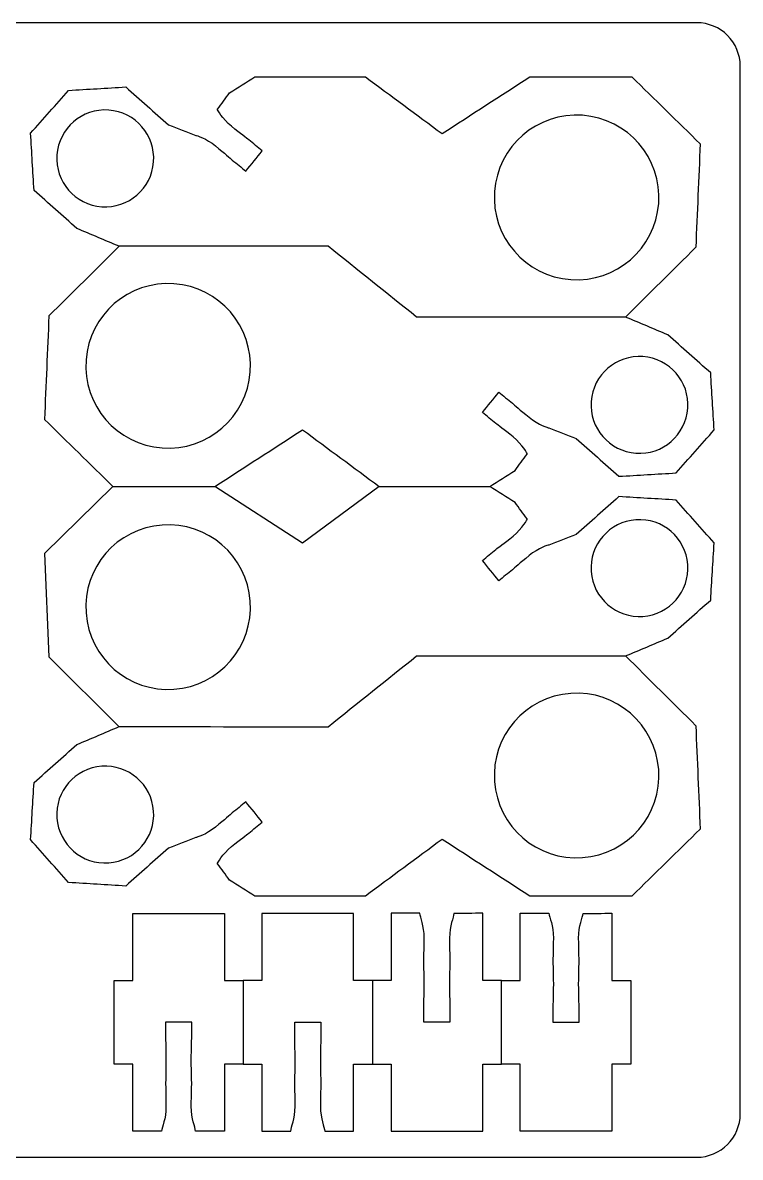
# Model space of a CAD drawing. Extents: x 0 to 680, y 0 to 410.
# Drawn here: x 597.8 to 680, y 280 to 410 of the extents above; entities that cross this region are included whole.
import ezdxf

# ---------------------------------------------------------------- set-up
doc = ezdxf.new("R2010")
doc.units = 0
doc.header["$MEASUREMENT"] = 0
doc.layers.add('DEFAULT', color=18, linetype='CONTINUOUS')

msp = doc.modelspace()

# ---------------------------------------------------------------- linework, layer by layer
at = {"layer": 'DEFAULT', "color": 1}
for points in [[(608.11, 356.87), (600.27, 349.18), (600.78, 337.33), (608.82, 329.34)], [(638.63, 356.86), (629.84, 350.36), (619.8, 356.86)], [(637.84, 300.25), (635.69, 300.25), (635.69, 307.94), (625.19, 307.94), (625.19, 300.25), (623.04, 300.25)]]:
    msp.add_lwpolyline(points, dxfattribs=at)
for points, knots in [([(675, 280.01), (605, 280.01), (535, 280.01), (465, 280.01), (462.24, 280.01), (460, 282.25), (460, 285), (460, 325), (460, 365), (460, 405), (460, 407.77), (462.24, 410), (465, 410), (535, 410), (605, 410), (675, 410), (677.76, 410), (680, 407.77), (680, 405), (680, 365), (680, 325), (680, 285), (680, 282.25), (677.76, 280.01), (675, 280.01)], [0, 0, 0, 0, 595.271, 595.271, 595.271, 596.271, 596.271, 596.271, 936.431, 936.431, 936.431, 937.431, 937.431, 937.431, 1532.702, 1532.702, 1532.702, 1533.702, 1533.702, 1533.702, 1873.862, 1873.862, 1873.862, 1874.862, 1874.862, 1874.862, 1874.862]), ([(599.07, 390.78), (600.71, 389.33), (602.35, 387.88), (603.98, 386.43), (605.6, 385.75), (607.21, 385.06), (608.82, 384.38), (616.81, 384.38), (624.79, 384.39), (632.78, 384.39), (636.15, 381.68), (639.53, 378.98), (642.9, 376.28), (650.88, 376.28), (658.87, 376.28), (666.86, 376.28), (669.54, 378.94), (672.22, 381.61), (674.9, 384.27), (675.07, 388.22), (675.24, 392.17), (675.41, 396.12), (672.8, 398.68), (670.18, 401.24), (667.57, 403.8), (663.67, 403.8), (659.78, 403.8), (655.88, 403.8), (652.53, 401.63), (649.18, 399.47), (645.83, 397.3), (642.9, 399.47), (639.97, 401.63), (637.04, 403.8), (632.83, 403.8), (628.61, 403.8), (624.39, 403.8), (623.42, 403.19), (622.45, 402.57), (621.48, 401.96), (621.02, 401.34), (620.56, 400.72), (620.1, 400.1), (620.06, 400.05), (620.64, 399), (621.71, 398.13), (622.79, 397.25), (623.42, 396.8), (623.68, 396.58), (624.2, 396.16), (624.72, 395.74), (625.23, 395.32), (624.6, 394.55), (623.97, 393.77), (623.34, 393), (622.82, 393.42), (622.31, 393.84), (621.79, 394.26), (621.53, 394.48), (620.96, 395.01), (619.88, 395.88), (618.81, 396.75), (617.66, 397.11), (617.63, 397.07), (616.58, 397.48), (615.54, 397.88), (614.49, 398.29), (612.85, 399.74), (611.22, 401.19), (609.58, 402.64), (607.4, 402.51), (605.21, 402.38), (603.03, 402.24), (601.58, 400.61), (600.13, 398.97), (598.68, 397.33), (598.81, 395.15), (598.94, 392.96), (599.07, 390.78)], [0, 0, 0, 0, 18.597476, 18.597476, 18.597476, 33.482007, 33.482007, 33.482007, 101.409008, 101.409008, 101.409008, 138.154057, 138.154057, 138.154057, 206.080057, 206.080057, 206.080057, 238.20765, 238.20765, 238.20765, 271.830973, 271.830973, 271.830973, 302.964411, 302.964411, 302.964411, 336.100412, 336.100412, 336.100412, 370.015639, 370.015639, 370.015639, 401.009324, 401.009324, 401.009324, 436.873324, 436.873324, 436.873324, 446.633519, 446.633519, 446.633519, 453.218946, 453.218946, 453.218946, 454.218946, 454.218946, 454.218946, 455.218946, 455.218946, 455.218946, 460.875807, 460.875807, 460.875807, 469.371297, 469.371297, 469.371297, 475.042718, 475.042718, 475.042718, 476.042718, 476.042718, 476.042718, 477.042718, 477.042718, 477.042718, 486.583343, 486.583343, 486.583343, 505.179493, 505.179493, 505.179493, 523.781121, 523.781121, 523.781121, 542.390553, 542.390553, 542.390553, 560.993661, 560.993661, 560.993661, 560.993661]), ([(607.63, 399.99), (610.69, 399.77), (612.99, 397.11), (612.77, 394.05), (612.55, 391), (609.89, 388.7), (606.83, 388.92), (603.77, 389.14), (601.47, 391.8), (601.69, 394.85), (601.92, 397.91), (604.57, 400.21), (607.63, 399.99)], [1, 1, 1, 1, 2, 2, 2, 3, 3, 3, 4, 4, 4, 5, 5, 5, 5]), ([(661.92, 399.39), (667.12, 399.02), (671.03, 394.5), (670.65, 389.3), (670.28, 384.11), (665.76, 380.2), (660.57, 380.57), (655.37, 380.95), (651.46, 385.46), (651.84, 390.66), (652.21, 395.86), (656.73, 399.76), (661.92, 399.39)], [1, 1, 1, 1, 2, 2, 2, 3, 3, 3, 4, 4, 4, 5, 5, 5, 5]), ([(608.82, 384.39), (606.14, 381.72), (603.46, 379.06), (600.78, 376.4), (600.61, 372.45), (600.44, 368.5), (600.27, 364.55), (602.88, 361.99), (605.5, 359.43), (608.11, 356.86), (612.01, 356.86), (615.9, 356.86), (619.8, 356.86), (623.15, 359.03), (626.5, 361.2), (629.84, 363.37), (632.77, 361.2), (635.7, 359.03), (638.63, 356.86), (642.85, 356.86), (647.07, 356.86), (651.29, 356.86), (652.26, 357.48), (653.23, 358.09), (654.2, 358.71), (654.66, 359.33), (655.12, 359.95), (655.58, 360.57), (655.62, 360.61), (655.04, 361.66), (653.97, 362.54), (652.89, 363.41), (652.26, 363.87), (651.99, 364.08), (651.48, 364.5), (650.96, 364.92), (650.45, 365.34), (651.08, 366.12), (651.71, 366.89), (652.34, 367.67), (652.86, 367.25), (653.37, 366.83), (653.89, 366.4), (654.15, 366.19), (654.72, 365.66), (655.8, 364.79), (656.87, 363.92), (658.02, 363.55), (658.05, 363.6), (659.1, 363.19), (660.14, 362.78), (661.19, 362.38), (662.83, 360.93), (664.46, 359.48), (666.1, 358.03), (668.28, 358.16), (670.47, 358.29), (672.65, 358.42), (674.1, 360.06), (675.55, 361.7), (677, 363.34), (676.87, 365.52), (676.74, 367.7), (676.61, 369.89), (674.97, 371.34), (673.33, 372.79), (671.7, 374.24), (670.08, 374.92), (668.47, 375.6), (666.86, 376.28)], [0, 0, 0, 0, 32.127593, 32.127593, 32.127593, 65.749917, 65.749917, 65.749917, 96.884055, 96.884055, 96.884055, 130.020056, 130.020056, 130.020056, 163.93637, 163.93637, 163.93637, 194.931244, 194.931244, 194.931244, 230.795244, 230.795244, 230.795244, 240.555974, 240.555974, 240.555974, 247.141401, 247.141401, 247.141401, 248.141401, 248.141401, 248.141401, 249.141401, 249.141401, 249.141401, 254.79812, 254.79812, 254.79812, 263.292203, 263.292203, 263.292203, 268.963624, 268.963624, 268.963624, 269.963624, 269.963624, 269.963624, 270.963624, 270.963624, 270.963624, 280.503887, 280.503887, 280.503887, 299.099374, 299.099374, 299.099374, 317.700881, 317.700881, 317.700881, 336.311725, 336.311725, 336.311725, 354.914894, 354.914894, 354.914894, 373.51237, 373.51237, 373.51237, 388.396901, 388.396901, 388.396901, 388.396901]), ([(613.76, 361.28), (608.56, 361.65), (604.65, 366.17), (605.03, 371.36), (605.4, 376.56), (609.92, 380.47), (615.11, 380.09), (620.31, 379.72), (624.22, 375.2), (623.84, 370.01), (623.47, 364.81), (618.95, 360.9), (613.76, 361.28)], [1, 1, 1, 1, 2, 2, 2, 3, 3, 3, 4, 4, 4, 5, 5, 5, 5]), ([(668.05, 360.68), (664.99, 360.9), (662.69, 363.56), (662.91, 366.61), (663.13, 369.67), (665.79, 371.97), (668.85, 371.75), (671.91, 371.53), (674.21, 368.87), (673.98, 365.82), (673.76, 362.76), (671.11, 360.46), (668.05, 360.68)], [1, 1, 1, 1, 2, 2, 2, 3, 3, 3, 4, 4, 4, 5, 5, 5, 5]), ([(666.86, 337.45), (668.47, 338.13), (670.08, 338.81), (671.7, 339.49), (673.33, 340.94), (674.97, 342.39), (676.61, 343.84), (676.74, 346.03), (676.87, 348.21), (677, 350.39), (675.55, 352.03), (674.1, 353.67), (672.65, 355.31), (670.47, 355.44), (668.28, 355.57), (666.1, 355.7), (664.46, 354.25), (662.83, 352.8), (661.19, 351.35), (660.14, 350.95), (659.1, 350.54), (658.05, 350.13), (658.02, 350.18), (656.87, 349.82), (655.8, 348.94), (654.72, 348.07), (654.15, 347.54), (653.89, 347.33), (653.37, 346.9), (652.86, 346.48), (652.34, 346.06), (651.71, 346.84), (651.08, 347.61), (650.45, 348.39), (650.96, 348.81), (651.48, 349.23), (651.99, 349.65), (652.26, 349.86), (652.89, 350.32), (653.97, 351.19), (655.04, 352.07), (655.62, 353.12), (655.58, 353.16), (655.12, 353.78), (654.66, 354.4), (654.2, 355.02), (653.23, 355.64), (652.26, 356.25), (651.29, 356.86)], [0, 0, 0, 0, 14.884921, 14.884921, 14.884921, 33.481734, 33.481734, 33.481734, 52.084902, 52.084902, 52.084902, 70.694998, 70.694998, 70.694998, 89.296626, 89.296626, 89.296626, 107.892776, 107.892776, 107.892776, 117.433401, 117.433401, 117.433401, 118.433401, 118.433401, 118.433401, 119.433401, 119.433401, 119.433401, 125.104822, 125.104822, 125.104822, 133.601087, 133.601087, 133.601087, 139.257317, 139.257317, 139.257317, 140.257317, 140.257317, 140.257317, 141.269317, 141.269317, 141.269317, 147.841738, 147.841738, 147.841738, 157.601623, 157.601623, 157.601623, 157.601623]), ([(623.84, 343.72), (624.22, 338.53), (620.31, 334.01), (615.11, 333.64), (609.92, 333.26), (605.4, 337.17), (605.03, 342.37), (604.65, 347.56), (608.56, 352.08), (613.76, 352.45), (618.95, 352.83), (623.47, 348.92), (623.84, 343.72)], [1, 1, 1, 1, 2, 2, 2, 3, 3, 3, 4, 4, 4, 5, 5, 5, 5]), ([(673.98, 347.92), (674.21, 344.86), (671.91, 342.2), (668.85, 341.98), (665.79, 341.76), (663.13, 344.06), (662.91, 347.12), (662.69, 350.17), (664.99, 352.83), (668.05, 353.05), (671.11, 353.27), (673.76, 350.97), (673.98, 347.92)], [1, 1, 1, 1, 2, 2, 2, 3, 3, 3, 4, 4, 4, 5, 5, 5, 5]), ([(598.68, 316.4), (600.13, 314.76), (601.58, 313.12), (603.03, 311.49), (605.21, 311.36), (607.4, 311.22), (609.58, 311.09), (611.22, 312.54), (612.85, 313.99), (614.49, 315.44), (615.54, 315.85), (616.58, 316.25), (617.63, 316.66), (617.66, 316.62), (618.81, 316.98), (619.88, 317.85), (620.96, 318.72), (621.53, 319.25), (621.79, 319.47), (622.31, 319.89), (622.82, 320.31), (623.34, 320.73), (623.97, 319.96), (624.6, 319.18), (625.23, 318.41), (624.72, 317.99), (624.2, 317.57), (623.68, 317.15), (623.42, 316.93), (622.79, 316.48), (621.71, 315.6), (620.64, 314.73), (620.06, 313.68), (620.1, 313.63), (620.56, 313.01), (621.02, 312.39), (621.48, 311.77), (622.45, 311.16), (623.42, 310.54), (624.39, 309.93), (628.61, 309.93), (632.83, 309.93), (637.04, 309.93), (639.97, 312.1), (642.9, 314.26), (645.83, 316.43), (649.18, 314.26), (652.53, 312.1), (655.88, 309.93), (659.78, 309.93), (663.67, 309.93), (667.57, 309.93), (670.18, 312.49), (672.8, 315.05), (675.41, 317.61), (675.24, 321.56), (675.07, 325.51), (674.9, 329.46), (672.22, 332.13), (669.54, 334.79), (666.86, 337.45), (658.87, 337.45), (650.88, 337.45), (642.9, 337.45), (639.53, 334.75), (636.15, 332.05), (632.78, 329.34), (624.79, 329.34), (616.81, 329.35), (608.82, 329.35), (607.21, 328.67), (605.6, 327.98), (603.98, 327.3), (602.35, 325.85), (600.71, 324.4), (599.07, 322.95), (598.94, 320.77), (598.81, 318.58), (598.68, 316.4)], [0, 0, 0, 0, 18.610181, 18.610181, 18.610181, 37.211688, 37.211688, 37.211688, 55.807838, 55.807838, 55.807838, 65.34774, 65.34774, 65.34774, 66.34774, 66.34774, 66.34774, 67.34774, 67.34774, 67.34774, 73.019161, 73.019161, 73.019161, 81.514651, 81.514651, 81.514651, 87.171512, 87.171512, 87.171512, 88.171512, 88.171512, 88.171512, 89.184512, 89.184512, 89.184512, 95.757735, 95.757735, 95.757735, 105.51762, 105.51762, 105.51762, 141.38162, 141.38162, 141.38162, 172.3759, 172.3759, 172.3759, 206.291671, 206.291671, 206.291671, 239.428671, 239.428671, 239.428671, 270.562809, 270.562809, 270.562809, 304.186132, 304.186132, 304.186132, 336.313726, 336.313726, 336.313726, 404.240726, 404.240726, 404.240726, 440.985774, 440.985774, 440.985774, 508.912775, 508.912775, 508.912775, 523.798086, 523.798086, 523.798086, 542.394899, 542.394899, 542.394899, 560.998007, 560.998007, 560.998007, 560.998007]), ([(651.84, 323.07), (651.46, 328.27), (655.37, 332.78), (660.57, 333.16), (665.76, 333.53), (670.28, 329.62), (670.65, 324.43), (671.03, 319.23), (667.12, 314.71), (661.92, 314.34), (656.73, 313.96), (652.21, 317.87), (651.84, 323.07)], [1, 1, 1, 1, 2, 2, 2, 3, 3, 3, 4, 4, 4, 5, 5, 5, 5]), ([(601.69, 318.88), (601.47, 321.93), (603.77, 324.59), (606.83, 324.81), (609.89, 325.03), (612.55, 322.73), (612.77, 319.68), (612.99, 316.62), (610.69, 313.96), (607.63, 313.74), (604.57, 313.52), (601.92, 315.82), (601.69, 318.88)], [1, 1, 1, 1, 2, 2, 2, 3, 3, 3, 4, 4, 4, 5, 5, 5, 5]), ([(614.15, 288.46), (614.15, 288.82), (614.19, 289.64), (614.19, 291.1), (614.19, 292.56), (614.14, 293.37), (614.15, 293.73), (614.15, 293.92), (614.15, 295.47), (614.15, 295.47), (615.14, 295.47), (616.14, 295.47), (617.14, 295.47), (617.14, 295.47), (617.14, 293.91), (617.14, 293.73), (617.14, 293.37), (617.09, 292.55), (617.09, 291.1), (617.09, 289.64), (617.14, 288.82), (617.14, 288.46), (617.14, 288.1), (617.09, 287.29), (617.09, 285.83), (617.09, 284.38), (617.54, 283.49), (617.59, 282.99), (618.69, 282.99), (619.79, 282.99), (620.89, 282.99), (620.89, 285.56), (620.89, 288.13), (620.89, 290.69), (621.6, 290.69), (622.32, 290.69), (623.04, 290.69), (623.04, 293.88), (623.04, 297.07), (623.04, 300.25), (622.32, 300.25), (621.6, 300.25), (620.89, 300.25), (620.89, 302.82), (620.89, 305.38), (620.89, 307.94), (617.39, 307.94), (613.89, 307.94), (610.39, 307.94), (610.39, 305.38), (610.39, 302.82), (610.39, 300.25), (609.67, 300.25), (608.96, 300.25), (608.24, 300.25), (608.24, 297.07), (608.24, 293.88), (608.24, 290.69), (608.96, 290.69), (609.67, 290.69), (610.39, 290.69), (610.39, 288.13), (610.39, 285.56), (610.39, 282.99), (611.49, 282.99), (612.59, 282.99), (613.68, 282.99), (613.74, 283.49), (614.19, 284.38), (614.19, 285.84), (614.19, 287.29), (614.15, 288.1), (614.15, 288.46)], [1, 1, 1, 1, 2, 2, 2, 3, 3, 3, 4, 4, 4, 12.49, 12.49, 12.49, 13.49, 13.49, 13.49, 14.49, 14.49, 14.49, 15.49, 15.49, 15.49, 16.49, 16.49, 16.49, 17.49, 17.49, 17.49, 26.829, 26.829, 26.829, 48.668, 48.668, 48.668, 54.764, 54.764, 54.764, 81.859, 81.859, 81.859, 87.955, 87.955, 87.955, 109.752, 109.752, 109.752, 139.511, 139.511, 139.511, 161.308, 161.308, 161.308, 167.404, 167.404, 167.404, 194.499, 194.499, 194.499, 200.595, 200.595, 200.595, 222.434, 222.434, 222.434, 231.773008, 231.773008, 231.773008, 232.773008, 232.773008, 232.773008, 233.773008, 233.773008, 233.773008, 233.773008]), ([(652.64, 300.25), (651.92, 300.25), (651.2, 300.25), (650.49, 300.25), (650.49, 302.82), (650.49, 305.39), (650.49, 307.96), (649.39, 307.96), (648.29, 307.95), (647.19, 307.95), (647.13, 307.45), (646.69, 306.57), (646.68, 305.11), (646.68, 303.66), (646.73, 302.84), (646.73, 302.49), (646.73, 302.13), (646.68, 301.31), (646.68, 299.85), (646.68, 298.39), (646.73, 297.57), (646.73, 297.22), (646.73, 297.03), (646.73, 295.48), (646.73, 295.48), (645.73, 295.48), (644.73, 295.48), (643.73, 295.48), (643.73, 295.48), (643.74, 297.03), (643.73, 297.22), (643.73, 297.58), (643.78, 298.39), (643.78, 299.85), (643.78, 301.31), (643.73, 302.12), (643.73, 302.48), (643.73, 302.84), (643.78, 303.66), (643.78, 305.11), (643.78, 306.57), (643.34, 307.46), (643.28, 307.96), (642.18, 307.96), (641.09, 307.96), (639.99, 307.96), (639.99, 305.39), (639.99, 302.82), (639.99, 300.25), (639.27, 300.25), (638.55, 300.25), (637.84, 300.25), (637.84, 297.07), (637.84, 293.88), (637.84, 290.69), (638.55, 290.69), (639.27, 290.69), (639.99, 290.69), (639.99, 288.13), (639.99, 285.57), (639.99, 283), (643.49, 283), (646.99, 283), (650.49, 283), (650.49, 285.57), (650.49, 288.13), (650.49, 290.69), (651.2, 290.69), (651.92, 290.69), (652.64, 290.69)], [0, 0, 0, 0, 6.096, 6.096, 6.096, 27.934, 27.934, 27.934, 37.273008, 37.273008, 37.273008, 38.273008, 38.273008, 38.273008, 39.273008, 39.273008, 39.273008, 40.273008, 40.273008, 40.273008, 41.273008, 41.273008, 41.273008, 42.273008, 42.273008, 42.273008, 50.763008, 50.763008, 50.763008, 51.763008, 51.763008, 51.763008, 52.763008, 52.763008, 52.763008, 53.763008, 53.763008, 53.763008, 54.763008, 54.763008, 54.763008, 55.763008, 55.763008, 55.763008, 65.103008, 65.103008, 65.103008, 86.941008, 86.941008, 86.941008, 93.035008, 93.035008, 93.035008, 120.130008, 120.130008, 120.130008, 126.224008, 126.224008, 126.224008, 148.022008, 148.022008, 148.022008, 177.781008, 177.781008, 177.781008, 199.579008, 199.579008, 199.579008, 205.675008, 205.675008, 205.675008, 205.675008]), ([(661.53, 302.49), (661.53, 302.13), (661.48, 301.31), (661.48, 299.85), (661.48, 298.39), (661.53, 297.57), (661.53, 297.22), (661.53, 297.03), (661.53, 295.48), (661.53, 295.48), (660.53, 295.48), (659.53, 295.48), (658.53, 295.48), (658.53, 295.48), (658.53, 297.03), (658.53, 297.22), (658.53, 297.58), (658.58, 298.39), (658.58, 299.85), (658.58, 301.31), (658.53, 302.12), (658.53, 302.48), (658.53, 302.84), (658.58, 303.66), (658.58, 305.11), (658.58, 306.57), (658.14, 307.46), (658.08, 307.96), (656.98, 307.96), (655.89, 307.96), (654.79, 307.96), (654.79, 305.39), (654.79, 302.82), (654.79, 300.25), (654.07, 300.25), (653.35, 300.25), (652.64, 300.25), (652.64, 297.07), (652.64, 293.88), (652.64, 290.69), (653.35, 290.69), (654.07, 290.69), (654.79, 290.69), (654.79, 288.13), (654.79, 285.57), (654.79, 283), (658.29, 283), (661.79, 283), (665.29, 283), (665.29, 285.57), (665.29, 288.13), (665.29, 290.69), (666, 290.69), (666.72, 290.69), (667.44, 290.69), (667.44, 293.88), (667.44, 297.07), (667.44, 300.25), (666.72, 300.25), (666, 300.25), (665.29, 300.25), (665.29, 302.82), (665.29, 305.39), (665.29, 307.96), (664.19, 307.96), (663.09, 307.95), (661.99, 307.95), (661.93, 307.45), (661.49, 306.57), (661.48, 305.11), (661.48, 303.66), (661.53, 302.84), (661.53, 302.49)], [1, 1, 1, 1, 2, 2, 2, 3, 3, 3, 4, 4, 4, 12.49, 12.49, 12.49, 13.49, 13.49, 13.49, 14.49, 14.49, 14.49, 15.49, 15.49, 15.49, 16.49, 16.49, 16.49, 17.49, 17.49, 17.49, 26.829, 26.829, 26.829, 48.667, 48.667, 48.667, 54.763, 54.763, 54.763, 81.858, 81.858, 81.858, 87.954, 87.954, 87.954, 109.752, 109.752, 109.752, 139.511, 139.511, 139.511, 161.309, 161.309, 161.309, 167.405, 167.405, 167.405, 194.5, 194.5, 194.5, 200.596, 200.596, 200.596, 222.434, 222.434, 222.434, 231.773008, 231.773008, 231.773008, 232.773008, 232.773008, 232.773008, 233.773008, 233.773008, 233.773008, 233.773008]), ([(623.04, 290.69), (623.76, 290.69), (624.47, 290.69), (625.19, 290.69), (625.19, 288.13), (625.19, 285.56), (625.19, 282.99), (626.29, 282.99), (627.39, 282.99), (628.48, 282.99), (628.54, 283.49), (628.99, 284.38), (628.99, 285.84), (628.99, 287.29), (628.95, 288.1), (628.95, 288.46), (628.95, 288.82), (628.99, 289.64), (628.99, 291.1), (628.99, 292.56), (628.94, 293.37), (628.95, 293.73), (628.95, 293.92), (628.95, 295.47), (628.95, 295.47), (629.94, 295.47), (630.94, 295.47), (631.94, 295.47), (631.94, 295.47), (631.94, 293.91), (631.94, 293.73), (631.94, 293.37), (631.89, 292.55), (631.89, 291.1), (631.89, 289.64), (631.94, 288.82), (631.94, 288.46), (631.94, 288.1), (631.89, 287.29), (631.89, 285.83), (631.89, 284.38), (632.34, 283.49), (632.39, 282.99), (633.49, 282.99), (634.59, 282.99), (635.69, 282.99), (635.69, 285.56), (635.69, 288.13), (635.69, 290.69), (636.4, 290.69), (637.12, 290.69), (637.84, 290.69)], [0, 0, 0, 0, 6.096, 6.096, 6.096, 27.934, 27.934, 27.934, 37.273006, 37.273006, 37.273006, 38.273006, 38.273006, 38.273006, 39.273006, 39.273006, 39.273006, 40.273006, 40.273006, 40.273006, 41.273006, 41.273006, 41.273006, 42.273006, 42.273006, 42.273006, 50.763006, 50.763006, 50.763006, 51.763006, 51.763006, 51.763006, 52.763006, 52.763006, 52.763006, 53.763006, 53.763006, 53.763006, 54.763006, 54.763006, 54.763006, 55.763006, 55.763006, 55.763006, 65.104006, 65.104006, 65.104006, 86.942006, 86.942006, 86.942006, 93.037006, 93.037006, 93.037006, 93.037006])]:
    msp.add_open_spline(points, degree=3, knots=knots, dxfattribs=at)

doc.saveas('drawing.dxf')
